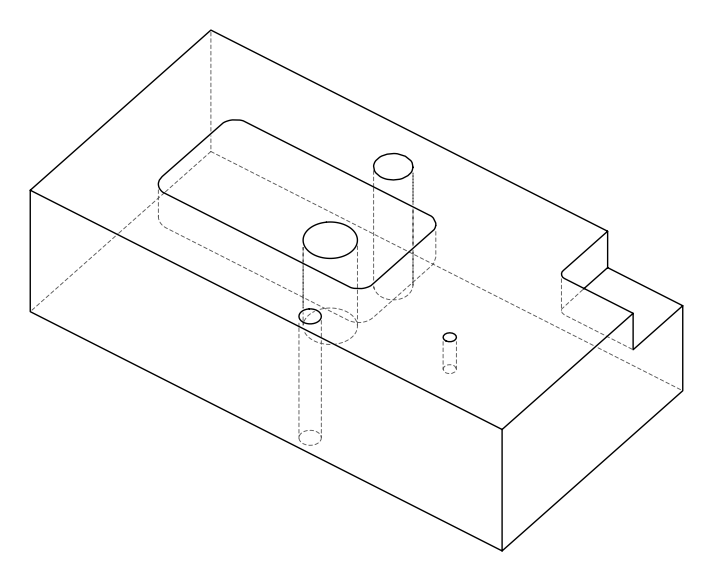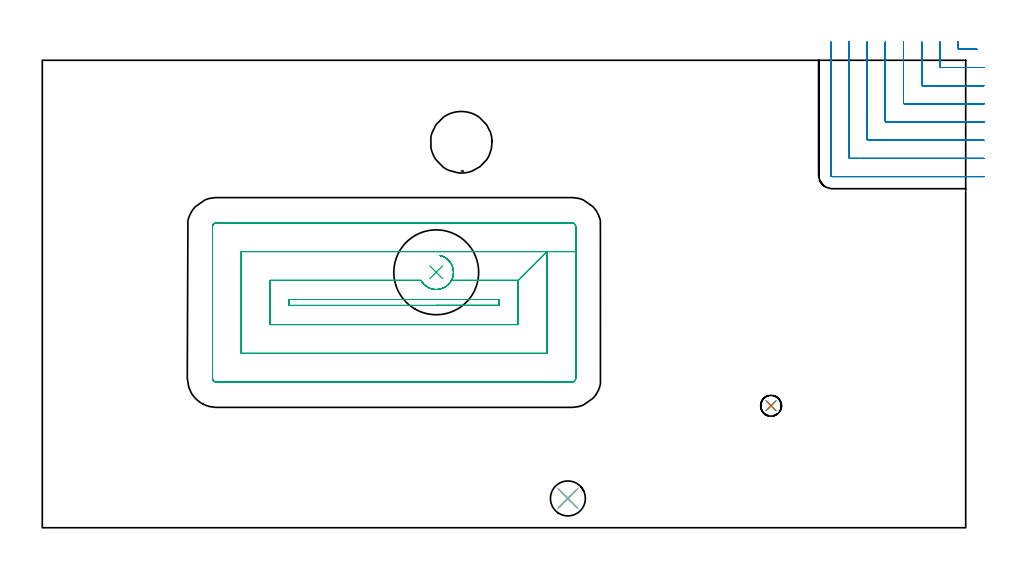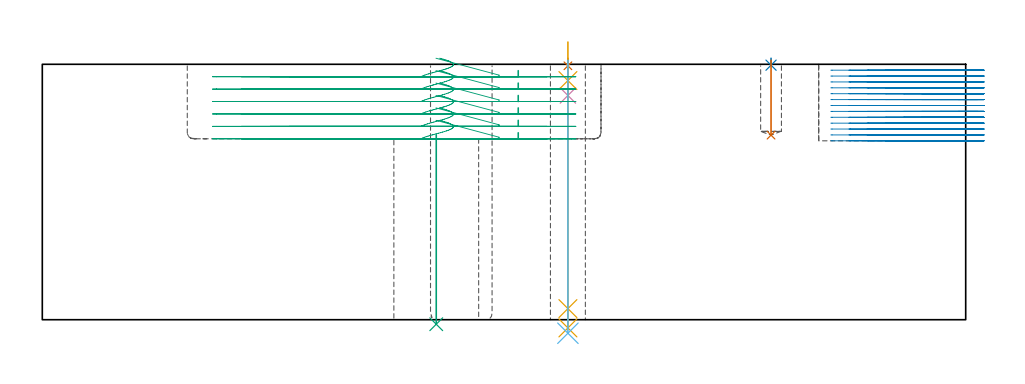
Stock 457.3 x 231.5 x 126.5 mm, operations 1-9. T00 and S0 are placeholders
(PLAN: 10 operations, 7 tool changes, 45.8 min)
(1 SPOT_DRILL | STEP1HOLE_1 | NXT0321_9005460120000 | 0.03 min | 5 mm3)
(2 SPOT_DRILL_1 | STEP1POCKET | NXT0321_9005460120000 | 0.03 min | 1 mm3)
(3 INDEXABLE_INSERT_DRILL_THROUGH_HOLE_FROM_SOLID | STEP1HOLE | NXT0302_036 | 0.38 min | 175164 mm3)
(4 DRILL_BLIND_HOLE_INTO_CENTER | STEP1HOLE_1 | NXT0301_074 | 0.07 min | 1173 mm3)
(5 GUN_DRILL_THROUGH_HOLE | STEP1HOLE_1 | UGT0307_008 | 0.68 min | 10780 mm3)
(6 DRILL_TO_ENLARGE_THROUGH_HOLE | STEP1HOLE_1 | UGT0301_244 | 0.54 min | 17717 mm3)
(7 DRILL_BLIND_HOLE_INTO_CENTER_1 | STEP1POCKET | NXT0301_074 | 0.15 min | 2801 mm3)
(8 MILL_CORNER_NOTCH_RECTANGULAR | CORNER_NOTCH_RECTANGULAR | NXT0201_011 | Follow Part, ap 3, ae 75% | 19.03 min | 175117 mm3)
(9 MILL_RECTANGULAR_POCKET | POCKET_RECTANGULAR_STRAIGHT | NXT0201_007 | Follow Part, ap 6.25, ae 75% | 19.16 min | 726486 mm3)
(10 MILL_THROUGH_HOLE_FROM_SOLID_MATERIAL | STEP1HOLE_2 | NXT0201_007 | Circular | 5.68 min | 91989 mm3)
(TOOL NXT0321_9005460120000 | NC Spot Drill, 142deg, 12mm, Carbide, Uncoated | D12 PA142 FL30 Z2)
(TOOL NXT0302_036 | Index. Insert Drill 42mm [880-D4200L50-05] | D42 PA176 FL210 Z2)
(TOOL NXT0301_074 | Carbide Drill 10.3mm [860.1-1030-031A1-MM 2214] | D10.3 PA140 FL55 Z2)
(TOOL UGT0307_008 | Gun Drill 11 mm | D11 PA130 FL24 Z1)
(TOOL UGT0301_244 | Twist Drill 17.3 mm | D17.3 PA118 FL130 Z2)
(TOOL NXT0201_011 | ENDMILL 12mm [2P460-1200-NA 1630] | D12 FL38 Z6)
(TOOL NXT0201_007 | ENDMILL 25mm [R216.25-25050GCK54P 1620] | D25 R3 FL54 Z5)
(OP 1 SPOT_DRILL)
G17 G21 G94 G90
T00 M6
G54
G17 G0 G90 X260.3 Y14.5 S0 M3
G43 Z136.5 H0
G94 G81 G98 Z125.755 F250. R129.5
G80
M5
M2
(OP 2 SPOT_DRILL_1)
G17 G21 G94 G90
T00 M6
G54
G17 G0 G90 X360.9 Y60.4 S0 M3
G43 Z136.5 H0
G94 G81 G98 Z126.057 F250. R129.5
G80
M5
M2
(OP 3 INDEXABLE_INSERT_DRILL_THROUGH_HOLE_FROM_SOLID)
G17 G21 G94 G90
T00 M6
G54
G17 G0 G90 X195.1 Y126.5 S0 M3
G43 Z136.5 H1
G94 G81 G98 Z-2.233 F250. R91.6
G80
M5
M2
(OP 4 DRILL_BLIND_HOLE_INTO_CENTER)
G17 G21 G94 G90
T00 M6
G54
G17 G0 G90 X260.3 Y14.5 S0 M3
G43 Z136.5 H1
G94 G81 G98 Z111.05 F250. R128.5
G80
M5
M2
(OP 5 GUN_DRILL_THROUGH_HOLE)
G17 G21 G94 G90
T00 M6
G54
G17 G0 G90 X260.3 Y14.5 M8
G43 Z137.529 H0
S716 M3
G94 G1 Z118.435 F125. M26
G4 X.084
Z5.5 F250.
G4 X.084
Z-4.065 F125.
G4 X.084
M5
M9
G0 Z137.529
M2
(OP 6 DRILL_TO_ENLARGE_THROUGH_HOLE)
G17 G21 G94 G90
T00 M6
G54
G17 G0 G90 X260.3 Y14.5 S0 M3
G43 Z136.5 H0
G94 G73 G98 Z-6.697 F250. Q16.65 R128.5
G80
M5
M2
(OP 7 DRILL_BLIND_HOLE_INTO_CENTER_1)
G17 G21 G94 G90
T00 M6
G54
G17 G0 G90 X360.9 Y60.4 S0 M3
G43 Z136.5 H1
G94 G81 G98 Z91.4 F250. R128.5
G80
M5
M2
(OP 8 MILL_CORNER_NOTCH_RECTANGULAR)
G17 G21 G94 G90
T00 M6
G54
G17 G0 G90 X453.5 Y240.5 S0 M3
G43 Z136.5 H1
Z123.585
G94 G1 Y237.5 F250.
G3 X454.095 Y236.9 R0.6
G1 X459.915
X462.915
G0 Z136.5
X444.5 Y240.5
Z123.585
G1 Y237.5
Y228.495 F500.
G3 X445.095 Y227.9 R0.6
G1 X463.3
X466.3 F250.
G0 Z136.5
X435.5 Y240.5
Z123.585
G1 Y237.5
Y219.495 F500.
G3 X436.095 Y218.9 R0.6
G1 X463.3
X466.3 F250.
G0 Z136.5
X426.5 Y240.5
Z123.585
G1 Y237.5
Y210.496 F500.
G3 X427.096 Y209.9 R0.6
G1 X463.3
X466.3 F250.
G0 Z136.5
X417.5 Y240.5
Z123.585
G1 Y237.5
Y201.496 F500.
G3 X418.096 Y200.9 R0.6
G1 X463.3
X466.3 F250.
G0 Z136.5
X408.5 Y240.5
Z123.585
G1 Y237.5
Y192.496 F500.
G3 X409.096 Y191.9 R0.6
G1 X463.3
X466.3 F250.
G0 Z136.5
X399.5 Y240.5
Z123.585
G1 Y237.5
Y183.496 F500.
G3 X400.096 Y182.9 R0.6
G1 X463.3
X466.3 F250.
G0 Z136.5
X390.5 Y240.5
Z123.585
G1 Y237.5
Y174.5 F500.
G3 X391.1 Y173.9 R0.6
G1 X463.3
X466.3 F250.
G0 Z136.5
X453.5 Y240.5
Z120.669
G1 Y237.5
G3 X454.095 Y236.9 R0.6
G1 X459.915
X462.915
G0 Z136.5
X444.5 Y240.5
Z120.669
G1 Y237.5
Y228.495 F500.
G3 X445.095 Y227.9 R0.6
G1 X463.3
X466.3 F250.
G0 Z136.5
X435.5 Y240.5
Z120.669
G1 Y237.5
Y219.495 F500.
G3 X436.095 Y218.9 R0.6
G1 X463.3
X466.3 F250.
G0 Z136.5
X426.5 Y240.5
Z120.669
G1 Y237.5
Y210.496 F500.
G3 X427.096 Y209.9 R0.6
G1 X463.3
X466.3 F250.
G0 Z136.5
X417.5 Y240.5
Z120.669
G1 Y237.5
Y201.496 F500.
G3 X418.096 Y200.9 R0.6
G1 X463.3
X466.3 F250.
G0 Z136.5
X408.5 Y240.5
Z120.669
G1 Y237.5
Y192.496 F500.
G3 X409.096 Y191.9 R0.6
G1 X463.3
X466.3 F250.
G0 Z136.5
X399.5 Y240.5
Z120.669
G1 Y237.5
Y183.496 F500.
G3 X400.096 Y182.9 R0.6
G1 X463.3
X466.3 F250.
G0 Z136.5
X390.5 Y240.5
Z120.669
G1 Y237.5
Y174.5 F500.
G3 X391.1 Y173.9 R0.6
G1 X463.3
X466.3 F250.
G0 Z136.5
X453.5 Y240.5
Z117.754
G1 Y237.5
G3 X454.095 Y236.9 R0.6
G1 X459.915
X462.915
G0 Z136.5
X444.5 Y240.5
Z117.754
G1 Y237.5
Y228.495 F500.
G3 X445.095 Y227.9 R0.6
G1 X463.3
X466.3 F250.
G0 Z136.5
X435.5 Y240.5
Z117.754
G1 Y237.5
Y219.495 F500.
G3 X436.095 Y218.9 R0.6
G1 X463.3
X466.3 F250.
G0 Z136.5
X426.5 Y240.5
Z117.754
G1 Y237.5
Y210.496 F500.
G3 X427.096 Y209.9 R0.6
G1 X463.3
X466.3 F250.
G0 Z136.5
X417.5 Y240.5
Z117.754
G1 Y237.5
Y201.496 F500.
G3 X418.096 Y200.9 R0.6
G1 X463.3
X466.3 F250.
G0 Z136.5
X408.5 Y240.5
Z117.754
G1 Y237.5
Y192.496 F500.
G3 X409.096 Y191.9 R0.6
G1 X463.3
X466.3 F250.
G0 Z136.5
X399.5 Y240.5
Z117.754
G1 Y237.5
Y183.496 F500.
G3 X400.096 Y182.9 R0.6
G1 X463.3
X466.3 F250.
G0 Z136.5
X390.5 Y240.5
Z117.754
G1 Y237.5
Y174.5 F500.
G3 X391.1 Y173.9 R0.6
G1 X463.3
X466.3 F250.
G0 Z136.5
X453.5 Y240.5
Z114.838
G1 Y237.5
G3 X454.095 Y236.9 R0.6
G1 X459.915
X462.915
G0 Z136.5
X444.5 Y240.5
Z114.838
G1 Y237.5
Y228.495 F500.
G3 X445.095 Y227.9 R0.6
G1 X463.3
X466.3 F250.
G0 Z136.5
X435.5 Y240.5
Z114.838
G1 Y237.5
Y219.495 F500.
G3 X436.095 Y218.9 R0.6
G1 X463.3
X466.3 F250.
G0 Z136.5
X426.5 Y240.5
Z114.838
G1 Y237.5
Y210.496 F500.
G3 X427.096 Y209.9 R0.6
G1 X463.3
X466.3 F250.
G0 Z136.5
X417.5 Y240.5
Z114.838
G1 Y237.5
Y201.496 F500.
G3 X418.096 Y200.9 R0.6
G1 X463.3
X466.3 F250.
G0 Z136.5
X408.5 Y240.5
Z114.838
G1 Y237.5
Y192.496 F500.
G3 X409.096 Y191.9 R0.6
G1 X463.3
X466.3 F250.
G0 Z136.5
X399.5 Y240.5
Z114.838
G1 Y237.5
Y183.496 F500.
G3 X400.096 Y182.9 R0.6
G1 X463.3
X466.3 F250.
G0 Z136.5
X390.5 Y240.5
Z114.838
G1 Y237.5
Y174.5 F500.
G3 X391.1 Y173.9 R0.6
G1 X463.3
X466.3 F250.
G0 Z136.5
X453.5 Y240.5
Z111.923
G1 Y237.5
G3 X454.095 Y236.9 R0.6
G1 X459.915
X462.915
G0 Z136.5
X444.5 Y240.5
Z111.923
G1 Y237.5
Y228.495 F500.
G3 X445.095 Y227.9 R0.6
G1 X463.3
X466.3 F250.
G0 Z136.5
X435.5 Y240.5
Z111.923
G1 Y237.5
Y219.495 F500.
G3 X436.095 Y218.9 R0.6
G1 X463.3
X466.3 F250.
G0 Z136.5
X426.5 Y240.5
Z111.923
G1 Y237.5
Y210.496 F500.
G3 X427.096 Y209.9 R0.6
G1 X463.3
X466.3 F250.
G0 Z136.5
X417.5 Y240.5
Z111.923
G1 Y237.5
Y201.496 F500.
G3 X418.096 Y200.9 R0.6
G1 X463.3
X466.3 F250.
G0 Z136.5
X408.5 Y240.5
Z111.923
G1 Y237.5
Y192.496 F500.
G3 X409.096 Y191.9 R0.6
G1 X463.3
X466.3 F250.
G0 Z136.5
X399.5 Y240.5
Z111.923
G1 Y237.5
Y183.496 F500.
G3 X400.096 Y182.9 R0.6
G1 X463.3
X466.3 F250.
G0 Z136.5
X390.5 Y240.5
Z111.923
G1 Y237.5
Y174.5 F500.
G3 X391.1 Y173.9 R0.6
G1 X463.3
X466.3 F250.
G0 Z136.5
X453.5 Y240.5
Z109.008
G1 Y237.5
G3 X454.095 Y236.9 R0.6
G1 X459.915
X462.915
G0 Z136.5
X444.5 Y240.5
Z109.008
G1 Y237.5
Y228.495 F500.
G3 X445.095 Y227.9 R0.6
G1 X463.3
X466.3 F250.
G0 Z136.5
X435.5 Y240.5
Z109.008
G1 Y237.5
Y219.495 F500.
G3 X436.095 Y218.9 R0.6
G1 X463.3
X466.3 F250.
G0 Z136.5
X426.5 Y240.5
Z109.008
G1 Y237.5
Y210.496 F500.
G3 X427.096 Y209.9 R0.6
G1 X463.3
X466.3 F250.
G0 Z136.5
X417.5 Y240.5
Z109.008
G1 Y237.5
Y201.496 F500.
G3 X418.096 Y200.9 R0.6
G1 X463.3
X466.3 F250.
G0 Z136.5
X408.5 Y240.5
Z109.008
G1 Y237.5
Y192.496 F500.
G3 X409.096 Y191.9 R0.6
G1 X463.3
X466.3 F250.
G0 Z136.5
X399.5 Y240.5
Z109.008
G1 Y237.5
Y183.496 F500.
G3 X400.096 Y182.9 R0.6
G1 X463.3
X466.3 F250.
G0 Z136.5
X390.5 Y240.5
Z109.008
G1 Y237.5
Y174.5 F500.
G3 X391.1 Y173.9 R0.6
G1 X463.3
X466.3 F250.
G0 Z136.5
X453.5 Y240.5
Z106.092
G1 Y237.5
G3 X454.095 Y236.9 R0.6
G1 X459.915
X462.915
G0 Z136.5
X444.5 Y240.5
Z106.092
G1 Y237.5
Y228.495 F500.
G3 X445.095 Y227.9 R0.6
G1 X463.3
X466.3 F250.
G0 Z136.5
X435.5 Y240.5
Z106.092
G1 Y237.5
Y219.495 F500.
G3 X436.095 Y218.9 R0.6
G1 X463.3
X466.3 F250.
G0 Z136.5
X426.5 Y240.5
Z106.092
G1 Y237.5
Y210.496 F500.
G3 X427.096 Y209.9 R0.6
G1 X463.3
X466.3 F250.
G0 Z136.5
X417.5 Y240.5
Z106.092
G1 Y237.5
Y201.496 F500.
G3 X418.096 Y200.9 R0.6
G1 X463.3
X466.3 F250.
G0 Z136.5
X408.5 Y240.5
Z106.092
G1 Y237.5
Y192.496 F500.
G3 X409.096 Y191.9 R0.6
G1 X463.3
X466.3 F250.
G0 Z136.5
X399.5 Y240.5
Z106.092
G1 Y237.5
Y183.496 F500.
G3 X400.096 Y182.9 R0.6
G1 X463.3
X466.3 F250.
G0 Z136.5
X390.5 Y240.5
Z106.092
G1 Y237.5
Y174.5 F500.
G3 X391.1 Y173.9 R0.6
G1 X463.3
X466.3 F250.
G0 Z136.5
X453.5 Y240.5
Z103.177
G1 Y237.5
G3 X454.095 Y236.9 R0.6
G1 X459.915
X462.915
G0 Z136.5
X444.5 Y240.5
Z103.177
G1 Y237.5
Y228.495 F500.
G3 X445.095 Y227.9 R0.6
G1 X463.3
X466.3 F250.
G0 Z136.5
X435.5 Y240.5
Z103.177
G1 Y237.5
Y219.495 F500.
G3 X436.095 Y218.9 R0.6
G1 X463.3
X466.3 F250.
G0 Z136.5
X426.5 Y240.5
Z103.177
G1 Y237.5
Y210.496 F500.
G3 X427.096 Y209.9 R0.6
G1 X463.3
X466.3 F250.
G0 Z136.5
X417.5 Y240.5
Z103.177
G1 Y237.5
Y201.496 F500.
G3 X418.096 Y200.9 R0.6
G1 X463.3
X466.3 F250.
G0 Z136.5
X408.5 Y240.5
Z103.177
G1 Y237.5
Y192.496 F500.
G3 X409.096 Y191.9 R0.6
G1 X463.3
X466.3 F250.
G0 Z136.5
X399.5 Y240.5
Z103.177
G1 Y237.5
Y183.496 F500.
G3 X400.096 Y182.9 R0.6
G1 X463.3
X466.3 F250.
G0 Z136.5
X390.5 Y240.5
Z103.177
G1 Y237.5
Y174.5 F500.
G3 X391.1 Y173.9 R0.6
G1 X463.3
X466.3 F250.
G0 Z136.5
X453.5 Y240.5
Z100.262
G1 Y237.5
G3 X454.095 Y236.9 R0.6
G1 X459.915
X462.915
G0 Z136.5
X444.5 Y240.5
Z100.262
G1 Y237.5
Y228.495 F500.
G3 X445.095 Y227.9 R0.6
G1 X463.3
X466.3 F250.
G0 Z136.5
X435.5 Y240.5
Z100.262
G1 Y237.5
Y219.495 F500.
G3 X436.095 Y218.9 R0.6
G1 X463.3
X466.3 F250.
G0 Z136.5
X426.5 Y240.5
Z100.262
G1 Y237.5
Y210.496 F500.
G3 X427.096 Y209.9 R0.6
G1 X463.3
X466.3 F250.
G0 Z136.5
X417.5 Y240.5
Z100.262
G1 Y237.5
Y201.496 F500.
G3 X418.096 Y200.9 R0.6
G1 X463.3
X466.3 F250.
G0 Z136.5
X408.5 Y240.5
Z100.262
G1 Y237.5
Y192.496 F500.
G3 X409.096 Y191.9 R0.6
G1 X463.3
X466.3 F250.
G0 Z136.5
X399.5 Y240.5
Z100.262
G1 Y237.5
Y183.496 F500.
G3 X400.096 Y182.9 R0.6
G1 X463.3
X466.3 F250.
G0 Z136.5
X390.5 Y240.5
Z100.262
G1 Y237.5
Y174.5 F500.
G3 X391.1 Y173.9 R0.6
G1 X463.3
X466.3 F250.
G0 Z136.5
X453.5 Y240.5
Z97.346
G1 Y237.5
G3 X454.095 Y236.9 R0.6
G1 X459.915
X462.915
G0 Z136.5
X444.5 Y240.5
Z97.346
G1 Y237.5
Y228.495 F500.
G3 X445.095 Y227.9 R0.6
G1 X463.3
X466.3 F250.
G0 Z136.5
X435.5 Y240.5
Z97.346
G1 Y237.5
Y219.495 F500.
G3 X436.095 Y218.9 R0.6
G1 X463.3
X466.3 F250.
G0 Z136.5
X426.5 Y240.5
Z97.346
G1 Y237.5
Y210.496 F500.
G3 X427.096 Y209.9 R0.6
G1 X463.3
X466.3 F250.
G0 Z136.5
X417.5 Y240.5
Z97.346
G1 Y237.5
Y201.496 F500.
G3 X418.096 Y200.9 R0.6
G1 X463.3
X466.3 F250.
G0 Z136.5
X408.5 Y240.5
Z97.346
G1 Y237.5
Y192.496 F500.
G3 X409.096 Y191.9 R0.6
G1 X463.3
X466.3 F250.
G0 Z136.5
X399.5 Y240.5
Z97.346
G1 Y237.5
Y183.496 F500.
G3 X400.096 Y182.9 R0.6
G1 X463.3
X466.3 F250.
G0 Z136.5
X390.5 Y240.5
Z97.346
G1 Y237.5
Y174.5 F500.
G3 X391.1 Y173.9 R0.6
G1 X463.3
X466.3 F250.
G0 Z136.5
X453.5 Y240.5
Z94.431
G1 Y237.5
G3 X454.095 Y236.9 R0.6
G1 X459.915
X462.915
G0 Z136.5
X444.5 Y240.5
Z94.431
G1 Y237.5
Y228.495 F500.
G3 X445.095 Y227.9 R0.6
G1 X463.3
X466.3 F250.
G0 Z136.5
X435.5 Y240.5
Z94.431
G1 Y237.5
Y219.495 F500.
G3 X436.095 Y218.9 R0.6
G1 X463.3
X466.3 F250.
G0 Z136.5
X426.5 Y240.5
Z94.431
G1 Y237.5
Y210.496 F500.
G3 X427.096 Y209.9 R0.6
G1 X463.3
X466.3 F250.
G0 Z136.5
X417.5 Y240.5
Z94.431
G1 Y237.5
Y201.496 F500.
G3 X418.096 Y200.9 R0.6
G1 X463.3
X466.3 F250.
G0 Z136.5
X408.5 Y240.5
Z94.431
G1 Y237.5
Y192.496 F500.
G3 X409.096 Y191.9 R0.6
G1 X463.3
X466.3 F250.
G0 Z136.5
X399.5 Y240.5
Z94.431
G1 Y237.5
Y183.496 F500.
G3 X400.096 Y182.9 R0.6
G1 X463.3
X466.3 F250.
G0 Z136.5
X390.5 Y240.5
Z94.431
G1 Y237.5
Y174.5 F500.
G3 X391.1 Y173.9 R0.6
G1 X463.3
X466.3 F250.
G0 Z136.5
X453.5 Y240.5
Z91.515
G1 Y237.5
G3 X454.095 Y236.9 R0.6
G1 X459.915
X462.915
G0 Z136.5
X444.5 Y240.5
Z91.515
G1 Y237.5
Y228.495 F500.
G3 X445.095 Y227.9 R0.6
G1 X463.3
X466.3 F250.
G0 Z136.5
X435.5 Y240.5
Z91.515
G1 Y237.5
Y219.495 F500.
G3 X436.095 Y218.9 R0.6
G1 X463.3
X466.3 F250.
G0 Z136.5
X426.5 Y240.5
Z91.515
G1 Y237.5
Y210.496 F500.
G3 X427.096 Y209.9 R0.6
G1 X463.3
X466.3 F250.
G0 Z136.5
X417.5 Y240.5
Z91.515
G1 Y237.5
Y201.496 F500.
G3 X418.096 Y200.9 R0.6
G1 X463.3
X466.3 F250.
G0 Z136.5
X408.5 Y240.5
Z91.515
G1 Y237.5
Y192.496 F500.
G3 X409.096 Y191.9 R0.6
G1 X463.3
X466.3 F250.
G0 Z136.5
X399.5 Y240.5
Z91.515
G1 Y237.5
Y183.496 F500.
G3 X400.096 Y182.9 R0.6
G1 X463.3
X466.3 F250.
G0 Z136.5
X390.5 Y240.5
Z91.515
G1 Y237.5
Y174.5 F500.
G3 X391.1 Y173.9 R0.6
G1 X463.3
X466.3 F250.
G0 Z136.5
X453.5 Y240.5
Z88.6
G1 Y237.5
G3 X454.095 Y236.9 R0.6
G1 X459.915
X462.915
G0 Z136.5
X444.5 Y240.5
Z88.6
G1 Y237.5
Y228.495 F500.
G3 X445.095 Y227.9 R0.6
G1 X463.3
X466.3 F250.
G0 Z136.5
X435.5 Y240.5
Z88.6
G1 Y237.5
Y219.495 F500.
G3 X436.095 Y218.9 R0.6
G1 X463.3
X466.3 F250.
G0 Z136.5
X426.5 Y240.5
Z88.6
G1 Y237.5
Y210.496 F500.
G3 X427.096 Y209.9 R0.6
G1 X463.3
X466.3 F250.
G0 Z136.5
X417.5 Y240.5
Z88.6
G1 Y237.5
Y201.496 F500.
G3 X418.096 Y200.9 R0.6
G1 X463.3
X466.3 F250.
G0 Z136.5
X408.5 Y240.5
Z88.6
G1 Y237.5
Y192.496 F500.
G3 X409.096 Y191.9 R0.6
G1 X463.3
X466.3 F250.
G0 Z136.5
X399.5 Y240.5
Z88.6
G1 Y237.5
Y183.496 F500.
G3 X400.096 Y182.9 R0.6
G1 X463.3
X466.3 F250.
G0 Z136.5
X390.5 Y240.5
Z88.6
G1 Y237.5
Y174.5 F500.
G3 X391.1 Y173.9 R0.6
G1 X463.3
X466.3 F250.
G0 Z136.5
M5
M2
(OP 9 MILL_RECTANGULAR_POCKET)
G17 G21 G94 G90
T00 M6
G54
G17 G0 G90 X196.832 Y134.813 S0 M3
G43 Z136.5 H1
Z129.5
G94 G1 X197.529 Y134.649 Z129.308 F250.
X198.478 Y134.303 Z129.037
X199.38 Y133.848 Z128.767
X200.221 Y133.288 Z128.496
X200.99 Y132.634 Z128.225
X201.274 Y132.334 Z128.115
X201.557 Y132.035 Z128.004
X201.708 Y131.854 Z127.941
X201.952 Y131.522 Z127.831
X202.196 Y131.19 Z127.72
X202.695 Y130.331 Z127.454
X203.09 Y129.42 Z127.188
X203.376 Y128.468 Z126.922
X203.549 Y127.49 Z126.656
X203.577 Y127.079 Z126.545
X203.605 Y126.668 Z126.435
X203.597 Y126.082 Z126.278
X203.557 Y125.672 Z126.168
X203.516 Y125.262 Z126.057
X203.35 Y124.426 Z125.829
X203.101 Y123.612 Z125.601
X202.784 Y122.85 Z125.38
X202.332 Y122.021 Z125.127
X201.791 Y121.248 Z124.874
X201.168 Y120.538 Z124.621
X200.47 Y119.903 Z124.368
X200.137 Y119.658 Z124.257
X199.805 Y119.414 Z124.147
X198.913 Y118.896 Z123.87
X197.965 Y118.491 Z123.594
X196.975 Y118.203 Z123.318
X195.958 Y118.037 Z123.041
X194.928 Y117.995 Z122.765
X193.9 Y118.078 Z122.489
X193.495 Y118.156 Z122.378
X193.089 Y118.235 Z122.268
X192.108 Y118.539 Z121.992
X191.17 Y118.958 Z121.717
X190.289 Y119.488 Z121.442
X189.478 Y120.119 Z121.166
X188.749 Y120.843 Z120.891
X188.112 Y121.649 Z120.616
X187.662 Y122.39 Z120.383
X187.632 Y122.445 Z120.367
X187.603 Y122.5 Z120.35
X112.8 F500.
Y100.6
X235.7
Y122.5
X202.596
G0 X194.952 Y110.1 Z129.5
G1 X226.2 Z121.127 F250.
Y113. Z120.35
X122.3 F500.
Y110.1
X226.2
Y113.
G0 Z136.5
X235.7 Y122.5
Z123.35
G1 Z120.35 F250.
X249.95 Y136.75 F500.
X98.55
Y86.35
X249.95
Y136.75
X264.2
Y149.
G3 X262.2 Y151. R2.
G1 X86.3
G3 X84.3 Y149. R2.
G1 Y74.1
G3 X86.3 Y72.1 R2.
G1 X262.2
G3 X264.2 Y74.1 R2.
G1 Y136.75
Y137.75
G0 X196.826 Y134.811 Z123.35
G1 X197.414 Y134.683 Z123.189 F250.
X198.395 Y134.339 Z122.91
X199.328 Y133.878 Z122.631
X200.197 Y133.307 Z122.353
X200.99 Y132.634 Z122.074
X201.274 Y132.334 Z121.963
X201.557 Y132.035 Z121.853
X202.204 Y131.178 Z121.565
X202.737 Y130.246 Z121.278
X203.148 Y129.254 Z120.99
X203.431 Y128.219 Z120.702
X203.582 Y127.156 Z120.415
X203.597 Y126.082 Z120.127
X203.557 Y125.672 Z120.017
X203.516 Y125.262 Z119.906
X203.283 Y124.177 Z119.609
X202.911 Y123.132 Z119.312
X202.406 Y122.144 Z119.014
X201.777 Y121.23 Z118.717
X201.034 Y120.406 Z118.42
X200.191 Y119.685 Z118.122
X199.26 Y119.081 Z117.825
X198.259 Y118.602 Z117.528
X197.205 Y118.258 Z117.23
X196.114 Y118.054 Z116.933
X195.006 Y117.994 Z116.636
X193.9 Y118.078 Z116.339
X193.495 Y118.156 Z116.228
X193.089 Y118.235 Z116.117
X192.037 Y118.566 Z115.822
X191.036 Y119.031 Z115.526
X190.104 Y119.62 Z115.231
X189.255 Y120.324 Z114.935
X188.504 Y121.131 Z114.64
X187.863 Y122.029 Z114.344
X187.603 Y122.5 Z114.2
X112.8 F500.
Y100.6
X235.7
Y122.5
X202.596
G0 X194.952 Y110.1 Z123.35
G1 X226.2 Z114.977 F250.
Y113. Z114.2
X122.3 F500.
Y110.1
X226.2
Y113.
G0 Z136.5
X235.7 Y122.5
Z117.2
G1 Z114.2 F250.
X249.95 Y136.75 F500.
X98.55
Y86.35
X249.95
Y136.75
X264.2
Y149.
G3 X262.2 Y151. R2.
G1 X86.3
G3 X84.3 Y149. R2.
G1 Y74.1
G3 X86.3 Y72.1 R2.
G1 X262.2
G3 X264.2 Y74.1 R2.
G1 Y136.75
Y137.75
G0 X196.826 Y134.811 Z117.2
G1 X197.414 Y134.683 Z117.039 F250.
X198.395 Y134.339 Z116.76
X199.328 Y133.878 Z116.481
X200.197 Y133.307 Z116.203
X200.99 Y132.634 Z115.924
X201.274 Y132.334 Z115.813
X201.557 Y132.035 Z115.703
X202.204 Y131.178 Z115.415
X202.737 Y130.246 Z115.128
X203.148 Y129.254 Z114.84
X203.431 Y128.219 Z114.552
X203.582 Y127.156 Z114.265
X203.597 Y126.082 Z113.977
X203.557 Y125.672 Z113.867
X203.516 Y125.262 Z113.756
X203.283 Y124.177 Z113.459
X202.911 Y123.132 Z113.162
X202.406 Y122.144 Z112.864
X201.777 Y121.23 Z112.567
X201.034 Y120.406 Z112.27
X200.191 Y119.685 Z111.972
X199.26 Y119.081 Z111.675
X198.259 Y118.602 Z111.378
X197.205 Y118.258 Z111.081
X196.114 Y118.054 Z110.783
X195.006 Y117.994 Z110.486
X193.9 Y118.078 Z110.189
X193.495 Y118.156 Z110.078
X193.089 Y118.235 Z109.967
X192.037 Y118.566 Z109.672
X191.036 Y119.031 Z109.376
X190.104 Y119.62 Z109.081
X189.255 Y120.324 Z108.785
X188.504 Y121.131 Z108.49
X187.863 Y122.029 Z108.194
X187.603 Y122.5 Z108.05
X112.8 F500.
Y100.6
X235.7
Y122.5
X202.596
G0 X194.952 Y110.1 Z117.2
G1 X226.2 Z108.827 F250.
Y113. Z108.05
X122.3 F500.
Y110.1
X226.2
Y113.
G0 Z136.5
X235.7 Y122.5
Z111.05
G1 Z108.05 F250.
X249.95 Y136.75 F500.
X98.55
Y86.35
X249.95
Y136.75
X264.2
Y149.
G3 X262.2 Y151. R2.
G1 X86.3
G3 X84.3 Y149. R2.
G1 Y74.1
G3 X86.3 Y72.1 R2.
G1 X262.2
G3 X264.2 Y74.1 R2.
G1 Y136.75
Y137.75
G0 X196.826 Y134.811 Z111.05
G1 X197.231 Y134.733 Z110.94 F250.
X198.247 Y134.4 Z110.653
X199.213 Y133.942 Z110.367
X200.115 Y133.367 Z110.08
X200.937 Y132.684 Z109.794
X201.224 Y132.387 Z109.683
X201.51 Y132.089 Z109.572
X202.169 Y131.227 Z109.282
X202.714 Y130.289 Z108.991
X203.135 Y129.288 Z108.7
X203.425 Y128.242 Z108.409
X203.58 Y127.168 Z108.118
X203.596 Y126.083 Z107.827
X203.557 Y125.672 Z107.717
X203.516 Y125.262 Z107.606
X203.274 Y124.144 Z107.3
X202.884 Y123.069 Z106.993
X202.353 Y122.055 Z106.687
X201.691 Y121.123 Z106.38
X200.91 Y120.287 Z106.074
X200.024 Y119.564 Z105.767
X199.049 Y118.966 Z105.461
X198.675 Y118.792 Z105.35
X198.301 Y118.619 Z105.24
X197.237 Y118.266 Z104.94
X196.137 Y118.057 Z104.64
X195.019 Y117.994 Z104.34
X193.902 Y118.078 Z104.04
X193.111 Y118.24 Z103.823
X192.71 Y118.337 Z103.713
X191.73 Y118.692 Z103.433
X190.8 Y119.163 Z103.154
X189.935 Y119.744 Z102.875
X189.147 Y120.426 Z102.596
X188.448 Y121.199 Z102.316
X187.865 Y122.025 Z102.045
X187.603 Y122.5 Z101.9
X112.8 F500.
Y100.6
X235.7
Y122.5
X202.596
G0 X194.952 Y110.1 Z111.05
G1 X226.2 Z102.677 F250.
Y113. Z101.9
X122.3 F500.
Y110.1
X226.2
Y113.
G0 Z136.5
X235.7 Y122.5
Z104.9
G1 Z101.9 F250.
X249.95 Y136.75 F500.
X98.55
Y86.35
X249.95
Y136.75
X264.2
Y149.
G3 X262.2 Y151. R2.
G1 X86.3
G3 X84.3 Y149. R2.
G1 Y74.1
G3 X86.3 Y72.1 R2.
G1 X262.2
G3 X264.2 Y74.1 R2.
G1 Y136.75
Y137.75
G0 X196.826 Y134.811 Z104.9
G1 X197.231 Y134.733 Z104.79 F250.
X198.247 Y134.4 Z104.503
X199.213 Y133.942 Z104.217
X200.115 Y133.367 Z103.93
X200.937 Y132.684 Z103.644
X201.224 Y132.387 Z103.533
X201.51 Y132.089 Z103.422
X202.169 Y131.227 Z103.132
X202.714 Y130.289 Z102.841
X203.135 Y129.288 Z102.55
X203.425 Y128.242 Z102.259
X203.58 Y127.168 Z101.968
X203.596 Y126.083 Z101.677
X203.557 Y125.672 Z101.567
X203.516 Y125.262 Z101.456
X203.274 Y124.144 Z101.15
X202.884 Y123.069 Z100.843
X202.353 Y122.055 Z100.537
X201.691 Y121.123 Z100.23
X200.91 Y120.287 Z99.924
X200.024 Y119.564 Z99.618
X199.049 Y118.966 Z99.311
X198.675 Y118.792 Z99.201
X198.301 Y118.619 Z99.09
X197.237 Y118.266 Z98.79
X196.137 Y118.057 Z98.49
X195.019 Y117.994 Z98.19
X193.902 Y118.078 Z97.89
X193.111 Y118.24 Z97.673
X192.71 Y118.337 Z97.563
X191.73 Y118.692 Z97.283
X190.8 Y119.163 Z97.004
X189.935 Y119.744 Z96.725
X189.147 Y120.426 Z96.446
X188.448 Y121.199 Z96.166
X187.865 Y122.025 Z95.896
X187.603 Y122.5 Z95.75
X112.8 F500.
Y100.6
X235.7
Y122.5
X202.596
G0 X194.952 Y110.1 Z104.9
G1 X226.2 Z96.527 F250.
Y113. Z95.75
X122.3 F500.
Y110.1
X226.2
Y113.
G0 Z136.5
X235.7 Y122.5
Z98.75
G1 Z95.75 F250.
X249.95 Y136.75 F500.
X98.55
Y86.35
X249.95
Y136.75
X264.2
Y149.
G3 X262.2 Y151. R2.
G1 X86.3
G3 X84.3 Y149. R2.
G1 Y74.1
G3 X86.3 Y72.1 R2.
G1 X262.2
G3 X264.2 Y74.1 R2.
G1 Y136.75
Y137.75
G0 X196.826 Y134.813 Z98.75
G1 X197.116 Y134.761 Z98.671 F250.
X198.163 Y134.433 Z98.377
X199.158 Y133.972 Z98.083
X200.086 Y133.388 Z97.789
X200.932 Y132.689 Z97.495
X201.219 Y132.392 Z97.385
X201.505 Y132.095 Z97.274
X202.166 Y131.233 Z96.983
X202.712 Y130.293 Z96.692
X203.134 Y129.292 Z96.401
X203.424 Y128.245 Z96.11
X203.58 Y127.169 Z95.819
X203.596 Y126.083 Z95.527
X203.557 Y125.672 Z95.417
X203.516 Y125.262 Z95.306
X203.283 Y124.177 Z95.009
X202.911 Y123.132 Z94.712
X202.406 Y122.144 Z94.414
X201.777 Y121.23 Z94.117
X201.034 Y120.406 Z93.82
X200.191 Y119.685 Z93.523
X199.26 Y119.081 Z93.225
X198.259 Y118.602 Z92.928
X197.205 Y118.258 Z92.631
X196.114 Y118.054 Z92.333
X195.006 Y117.994 Z92.036
X193.9 Y118.078 Z91.739
X193.495 Y118.156 Z91.628
X193.089 Y118.235 Z91.518
X192.037 Y118.566 Z91.222
X191.036 Y119.03 Z90.926
X190.103 Y119.619 Z90.631
X189.254 Y120.323 Z90.335
X188.503 Y121.131 Z90.04
X187.863 Y122.029 Z89.744
X187.603 Y122.5 Z89.6
X112.8 F500.
Y100.6
X235.7
Y122.5
X202.596
G0 X194.952 Y110.1 Z98.75
G1 X226.2 Z90.377 F250.
Y113. Z89.6
X122.3 F500.
Y110.1
X226.2
Y113.
G0 Z136.5
X235.7 Y122.5
Z92.6
G1 Z89.6 F250.
X249.95 Y136.75 F500.
X98.55
Y86.35
X249.95
Y136.75
X264.2
Y149.
G3 X262.2 Y151. R2.
G1 X86.3
G3 X84.3 Y149. R2.
G1 Y74.1
G3 X86.3 Y72.1 R2.
G1 X262.2
G3 X264.2 Y74.1 R2.
G1 Y136.75
Y137.75
G0 Z136.5
M5
M2
